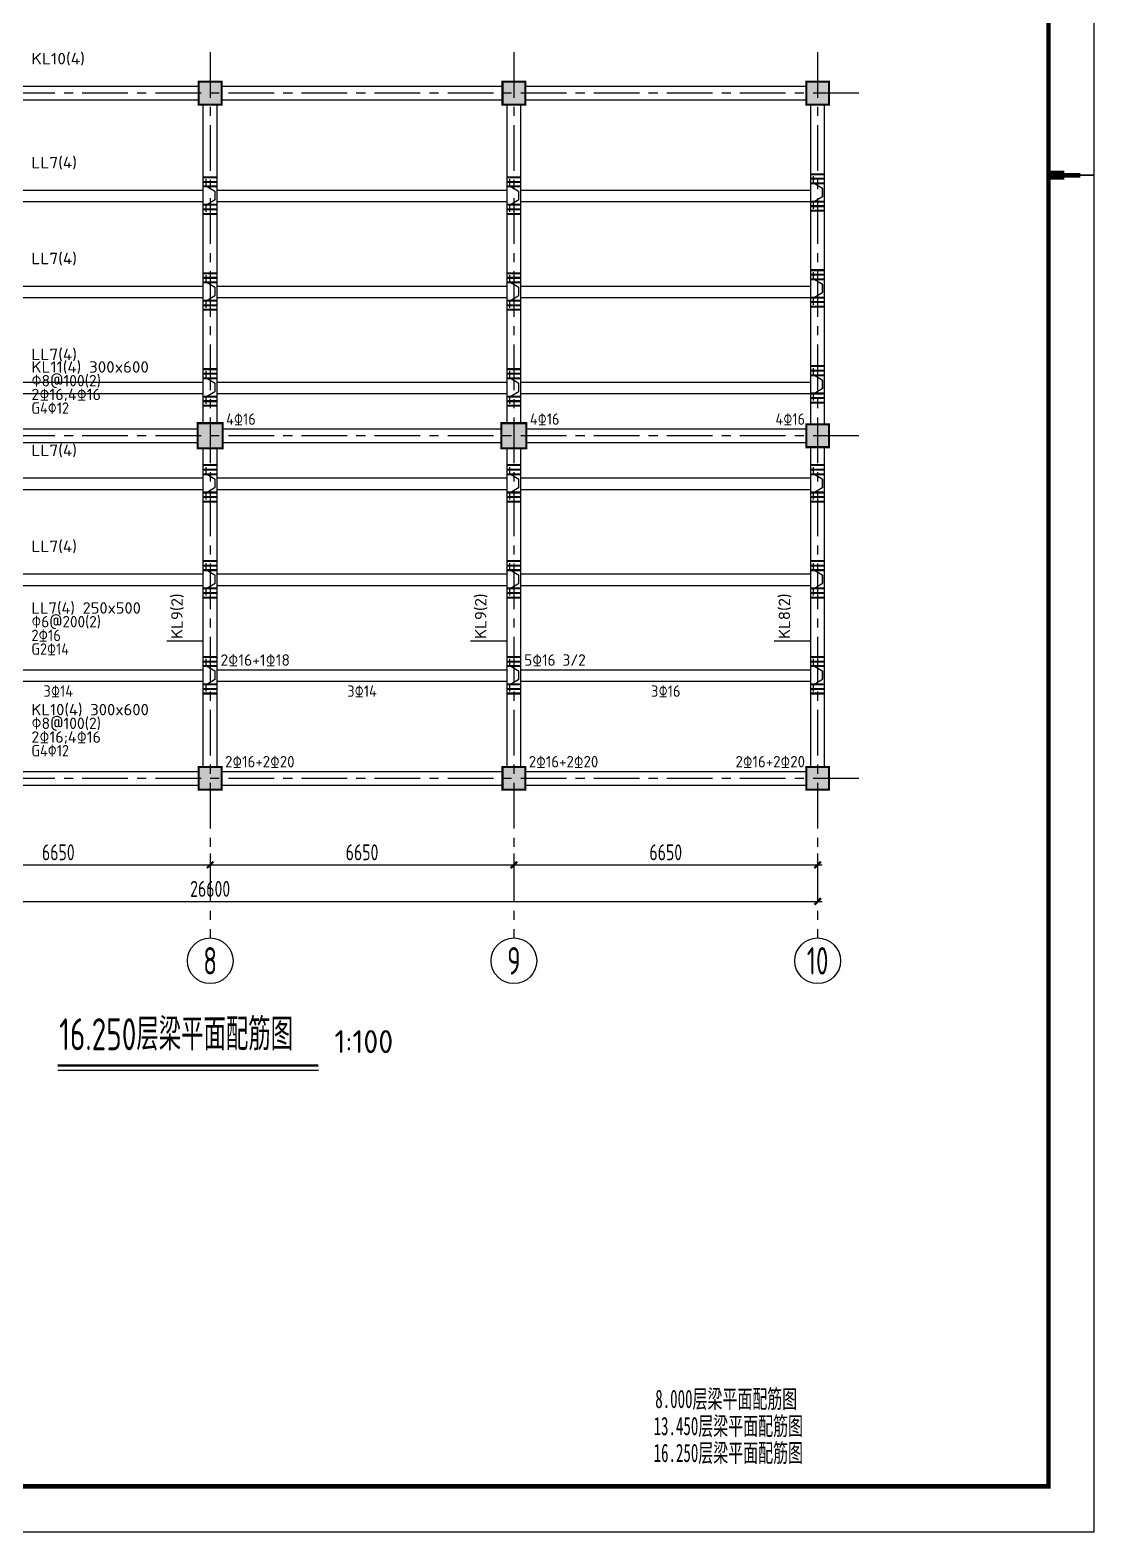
# Model space of a CAD drawing. Extents: x 665703 to 1047784, y -160603 to 92239.
# Drawn here: x 726524 to 749840, y -91960 to -59082 of the extents above; entities that cross this region are included whole.
import ezdxf
from ezdxf.enums import TextEntityAlignment as Align

# ---------------------------------------------------------------- set-up
doc = ezdxf.new("R2010")
doc.units = 0
doc.header["$LTSCALE"] = 800
doc.linetypes.add('CENTER', pattern=[2, 1.25, -0.25, 0.25, -0.25])
doc.layers.get('0').update_dxf_attribs({"linetype": 'CONTINUOUS'})
doc.layers.get('Defpoints').update_dxf_attribs({"linetype": 'CONTINUOUS'})
for name, color, linetype in [('AXIS', 4, 'CENTER'), ('DIM', 2, 'CONTINUOUS'), ('NUM', 7, 'CONTINUOUS'), ('REIN', 1, 'CONTINUOUS'), ('TK', 7, 'CONTINUOUS'), ('垂直标注', 2, 'CONTINUOUS'), ('柱', 2, 'CONTINUOUS'), ('梁__实线', 4, 'CONTINUOUS'), ('次梁__实线', 5, 'CONTINUOUS'), ('水平标注', 2, 'CONTINUOUS'), ('水平钢筋', 7, 'CONTINUOUS'), ('附加箍筋', 1, 'CONTINUOUS')]:
    doc.layers.add(name, color=color, linetype=linetype)
doc.styles.get("Standard").update_dxf_attribs({"font": 'tssdeng.shx', "width": 0.7, "bigfont": 'tssdchn.shx'})
doc.styles.add('title1', font='SIMHEI.TTF', dxfattribs={"width": 0.8})
doc.styles.add('TSSD_Axis', font='tssdeng.shx', dxfattribs={"width": 0.7, "bigfont": 'tssdchn.shx'})
doc.styles.add('TSSD_Dimension', font='Tssdeng.shx', dxfattribs={"width": 0.75, "bigfont": 'hztxt.shx'})
doc.styles.add('TSSD_Norm', font='Tssdeng.shx', dxfattribs={"bigfont": 'hztxt.shx'})
doc.dimstyles.new('TSSD_100_100', dxfattribs={"dimtxt": 350, "dimasz": 100, "dimexe": 100, "dimexo": 250, "dimgap": 100, "dimtad": 1, "dimdec": 0, "dimzin": 0, "dimdsep": 46, "dimtxsty": 'TSSD_Dimension', "dimblk": 'ARCHTICK', "dimcen": 0, "dimdle": 100, "dimclrt": 7, "dimadec": 0, "dimazin": 0, "dimtfac": 1, "dimtdec": 0, "dimtix": 1, "dimtmove": 2, "dimatfit": 3, "dimldrblk": 'ARCHTICK', "dimfxl": 0, "dimtolj": 1, "dimtzin": 0, "dimarcsym": 0})

# ---------------------------------------------------------------- blocks, each defined once
blk = doc.blocks.new('_ArchTick')
at = {"color": 0, "const_width": 0.5}
blk.add_lwpolyline([(-0.71, -0.71), (0.71, 0.71)], dxfattribs=at)
blk = doc.blocks.new('*D842')
at = {"layer": 'Defpoints', "color": 0, "transparency": 16777216}
for p in [(723818, -77357), (730468, -77357), (730468, -77357)]:
    blk.add_point(p, dxfattribs=at)
at = {"layer": 'DIM', "color": 0, "lineweight": -2, "transparency": 16777216}
for p, q in [((723818, -77107), (723818, -77257)), ((730468, -77107), (730468, -77257)), ((723718, -77357), (730568, -77357))]:
    blk.add_line(p, q, dxfattribs=at)
at = {"layer": 'DIM', "color": 0, "lineweight": -2, "transparency": 16777216, "xscale": 100, "yscale": 100, "zscale": 100, "rotation": 180}
blk.add_blockref('_ArchTick', (723818, -77357), dxfattribs=at)
at = {"layer": 'DIM', "color": 0, "lineweight": -2, "transparency": 16777216, "xscale": 100, "yscale": 100, "zscale": 100}
blk.add_blockref('_ArchTick', (730468, -77357), dxfattribs=at)
at = {"layer": 'DIM', "color": 7, "transparency": 16777216, "insert": (727143, -77082), "char_height": 350, "attachment_point": 5, "style": 'TSSD_Dimension'}
blk.add_mtext('\\A1;6650', dxfattribs=at)
blk = doc.blocks.new('*D843')
at = {"layer": 'Defpoints', "color": 0, "transparency": 16777216}
for p in [(730468, -77357), (737118, -77357), (737118, -77357)]:
    blk.add_point(p, dxfattribs=at)
at = {"layer": 'DIM', "color": 0, "lineweight": -2, "transparency": 16777216}
for p, q in [((730468, -77107), (730468, -77257)), ((737118, -77107), (737118, -77257)), ((730368, -77357), (737218, -77357))]:
    blk.add_line(p, q, dxfattribs=at)
at = {"layer": 'DIM', "color": 0, "lineweight": -2, "transparency": 16777216, "xscale": 100, "yscale": 100, "zscale": 100, "rotation": 180}
blk.add_blockref('_ArchTick', (730468, -77357), dxfattribs=at)
at = {"layer": 'DIM', "color": 0, "lineweight": -2, "transparency": 16777216, "xscale": 100, "yscale": 100, "zscale": 100}
blk.add_blockref('_ArchTick', (737118, -77357), dxfattribs=at)
at = {"layer": 'DIM', "color": 7, "transparency": 16777216, "insert": (733793, -77082), "char_height": 350, "attachment_point": 5, "style": 'TSSD_Dimension'}
blk.add_mtext('\\A1;6650', dxfattribs=at)
blk = doc.blocks.new('*D844')
at = {"layer": 'Defpoints', "color": 0, "transparency": 16777216}
for p in [(737118, -77357), (743768, -77357), (743768, -77357)]:
    blk.add_point(p, dxfattribs=at)
at = {"layer": 'DIM', "color": 0, "lineweight": -2, "transparency": 16777216}
for p, q in [((737118, -77107), (737118, -77257)), ((743768, -77107), (743768, -77257)), ((737018, -77357), (743868, -77357))]:
    blk.add_line(p, q, dxfattribs=at)
at = {"layer": 'DIM', "color": 0, "lineweight": -2, "transparency": 16777216, "xscale": 100, "yscale": 100, "zscale": 100, "rotation": 180}
blk.add_blockref('_ArchTick', (737118, -77357), dxfattribs=at)
at = {"layer": 'DIM', "color": 0, "lineweight": -2, "transparency": 16777216, "xscale": 100, "yscale": 100, "zscale": 100}
blk.add_blockref('_ArchTick', (743768, -77357), dxfattribs=at)
at = {"layer": 'DIM', "color": 7, "transparency": 16777216, "insert": (740443, -77082), "char_height": 350, "attachment_point": 5, "style": 'TSSD_Dimension'}
blk.add_mtext('\\A1;6650', dxfattribs=at)
blk = doc.blocks.new('*D845')
at = {"layer": 'Defpoints', "color": 0, "transparency": 16777216}
for p in [(717168, -78157), (743768, -78157), (743768, -78157)]:
    blk.add_point(p, dxfattribs=at)
at = {"layer": 'DIM', "color": 0, "lineweight": -2, "transparency": 16777216}
for p, q in [((717168, -77907), (717168, -78057)), ((743768, -77907), (743768, -78057)), ((717068, -78157), (743868, -78157))]:
    blk.add_line(p, q, dxfattribs=at)
at = {"layer": 'DIM', "color": 0, "lineweight": -2, "transparency": 16777216, "xscale": 100, "yscale": 100, "zscale": 100, "rotation": 180}
blk.add_blockref('_ArchTick', (717168, -78157), dxfattribs=at)
at = {"layer": 'DIM', "color": 0, "lineweight": -2, "transparency": 16777216, "xscale": 100, "yscale": 100, "zscale": 100}
blk.add_blockref('_ArchTick', (743768, -78157), dxfattribs=at)
at = {"layer": 'DIM', "color": 7, "transparency": 16777216, "insert": (730468, -77882), "char_height": 350, "attachment_point": 5, "style": 'TSSD_Dimension'}
blk.add_mtext('\\A1;26600', dxfattribs=at)
blk = doc.blocks.new('ts_axno')
at = {"color": 0, "linetype": 'ByBlock', "lineweight": -2}
blk.add_circle((0, 0), 0.5, dxfattribs=at)
at = {"color": 0, "linetype": 'ByBlock', "lineweight": -2, "style": 'TSSD_Axis', "width": 0.7}
blk.add_attdef('A', text='', height=0.6, dxfattribs=at).set_placement((0, 0), align=Align.MIDDLE_CENTER)
blk = doc.blocks.new('MI')
at = {"layer": 'TK'}
for points, const_width in [([(83100, 29700), (83450, 29700)], 200), ([(83100, 29700), (83800, 29700)], 100), ([(84100, 29700), (83100, 29700)], 35)]:
    blk.add_lwpolyline(points, dxfattribs=dict(at, const_width=const_width))

msp = doc.modelspace()

# ---------------------------------------------------------------- linework, layer by layer
at = {"layer": 'AXIS'}
for p, q in [((730468.1, -59562.8), (730468.1, -78957.4)), ((737118.1, -59562.8), (737118.1, -78957.4)), ((743768.1, -59562.8), (743768.1, -78957.4)), ((744668.1, -60462.8), (712668.1, -60462.8)), ((744668.1, -67962.8), (712668.1, -67962.8)), ((744668.1, -75462.8), (712668.1, -75462.8))]:
    msp.add_line(p, q, dxfattribs=at)
at = {"layer": 'NUM'}
msp.add_lwpolyline([(727130.3, -81748.3, 50, 50, 0), (732839, -81748.3, 50, 50, 0)], format="xyseb", dxfattribs=at)
msp.add_lwpolyline([(727130.3, -81848.3), (732839, -81848.3)], dxfattribs=at)
at = {"layer": 'REIN', "const_width": 30}
for points in [[(730374.8, -63065.8), (730374.8, -62915.8), (730574.8, -62795.8), (730574.8, -62615.8), (730374.8, -62495.8), (730374.8, -62345.8)], [(737024.8, -63065.8), (737024.8, -62915.8), (737224.8, -62795.8), (737224.8, -62615.8), (737024.8, -62495.8), (737024.8, -62345.8)], [(743674.8, -62997.8), (743674.8, -62847.8), (743874.8, -62727.8), (743874.8, -62547.8), (743674.8, -62427.8), (743674.8, -62277.8)], [(730374.8, -65165.8), (730374.8, -65015.8), (730574.8, -64895.8), (730574.8, -64715.8), (730374.8, -64595.8), (730374.8, -64445.8)], [(737024.8, -65165.8), (737024.8, -65015.8), (737224.8, -64895.8), (737224.8, -64715.8), (737024.8, -64595.8), (737024.8, -64445.8)], [(743674.8, -65097.8), (743674.8, -64947.8), (743874.8, -64827.8), (743874.8, -64647.8), (743674.8, -64527.8), (743674.8, -64377.8)], [(730374.8, -67265.8), (730374.8, -67115.8), (730574.8, -66995.8), (730574.8, -66815.8), (730374.8, -66695.8), (730374.8, -66545.8)], [(737024.8, -67265.8), (737024.8, -67115.8), (737224.8, -66995.8), (737224.8, -66815.8), (737024.8, -66695.8), (737024.8, -66545.8)], [(743674.8, -67197.8), (743674.8, -67047.8), (743874.8, -66927.8), (743874.8, -66747.8), (743674.8, -66627.8), (743674.8, -66477.8)], [(730374.8, -69365.8), (730374.8, -69215.8), (730574.8, -69095.8), (730574.8, -68915.8), (730374.8, -68795.8), (730374.8, -68645.8)], [(737024.8, -69365.8), (737024.8, -69215.8), (737224.8, -69095.8), (737224.8, -68915.8), (737024.8, -68795.8), (737024.8, -68645.8)], [(743674.8, -69365.8), (743674.8, -69215.8), (743874.8, -69095.8), (743874.8, -68915.8), (743674.8, -68795.8), (743674.8, -68645.8)], [(730374.8, -71465.8), (730374.8, -71315.8), (730574.8, -71195.8), (730574.8, -71015.8), (730374.8, -70895.8), (730374.8, -70745.8)], [(737024.8, -71465.8), (737024.8, -71315.8), (737224.8, -71195.8), (737224.8, -71015.8), (737024.8, -70895.8), (737024.8, -70745.8)], [(743674.8, -71465.8), (743674.8, -71315.8), (743874.8, -71195.8), (743874.8, -71015.8), (743674.8, -70895.8), (743674.8, -70745.8)], [(730374.8, -73565.8), (730374.8, -73415.8), (730574.8, -73295.8), (730574.8, -73115.8), (730374.8, -72995.8), (730374.8, -72845.8)], [(737024.8, -73565.8), (737024.8, -73415.8), (737224.8, -73295.8), (737224.8, -73115.8), (737024.8, -72995.8), (737024.8, -72845.8)], [(743674.8, -73565.8), (743674.8, -73415.8), (743874.8, -73295.8), (743874.8, -73115.8), (743674.8, -72995.8), (743674.8, -72845.8)]]:
    msp.add_lwpolyline(points, dxfattribs=at)
at = {"layer": 'TK', "color": 2}
msp.add_lwpolyline([(749822.6, -32560.1), (665722.6, -32560.1), (665722.6, -91960.1), (749822.6, -91960.1)], close=True, dxfattribs=at)
at = {"layer": 'TK', "color": 2, "const_width": 100}
msp.add_lwpolyline([(668222.6, -33560.1), (748822.6, -33560.1), (748822.6, -90960.1), (668222.6, -90960.1)], close=True, dxfattribs=at)
at = {"layer": '垂直标注'}
for p, q in [((730318.1, -72462.8), (729518.1, -72462.8)), ((736968.1, -72462.8), (736168.1, -72462.8)), ((743618.1, -72462.8), (742818.1, -72462.8))]:
    msp.add_line(p, q, dxfattribs=at)
at = {"layer": '柱', "const_width": 45}
for points in [[(730218.1, -60212.8), (730218.1, -60712.8), (730718.1, -60712.8), (730718.1, -60212.8), (730218.1, -60212.8)], [(736868.1, -60212.8), (736868.1, -60712.8), (737368.1, -60712.8), (737368.1, -60212.8), (736868.1, -60212.8)], [(743518.1, -60212.8), (743518.1, -60712.8), (744018.1, -60712.8), (744018.1, -60212.8), (743518.1, -60212.8)], [(730193.1, -67687.8), (730193.1, -68237.8), (730743.1, -68237.8), (730743.1, -67687.8), (730193.1, -67687.8)], [(736843.1, -67687.8), (736843.1, -68237.8), (737393.1, -68237.8), (737393.1, -67687.8), (736843.1, -67687.8)], [(743518.1, -67712.8), (743518.1, -68212.8), (744018.1, -68212.8), (744018.1, -67712.8), (743518.1, -67712.8)], [(730218.1, -75212.8), (730218.1, -75712.8), (730718.1, -75712.8), (730718.1, -75212.8), (730218.1, -75212.8)], [(736868.1, -75212.8), (736868.1, -75712.8), (737368.1, -75712.8), (737368.1, -75212.8), (736868.1, -75212.8)], [(743518.1, -75212.8), (743518.1, -75712.8), (744018.1, -75712.8), (744018.1, -75212.8), (743518.1, -75212.8)]]:
    msp.add_lwpolyline(points, dxfattribs=at)
at = {"layer": '柱'}
for points in [[(730218.1, -60212.8), (730718.1, -60212.8), (730218.1, -60712.8), (730718.1, -60712.8)], [(736868.1, -60212.8), (737368.1, -60212.8), (736868.1, -60712.8), (737368.1, -60712.8)], [(743518.1, -60212.8), (744018.1, -60212.8), (743518.1, -60712.8), (744018.1, -60712.8)], [(730193.1, -67687.8), (730743.1, -67687.8), (730193.1, -68237.8), (730743.1, -68237.8)], [(736843.1, -67687.8), (737393.1, -67687.8), (736843.1, -68237.8), (737393.1, -68237.8)], [(743518.1, -67712.8), (744018.1, -67712.8), (743518.1, -68212.8), (744018.1, -68212.8)], [(730218.1, -75212.8), (730718.1, -75212.8), (730218.1, -75712.8), (730718.1, -75712.8)], [(736868.1, -75212.8), (737368.1, -75212.8), (736868.1, -75712.8), (737368.1, -75712.8)], [(743518.1, -75212.8), (744018.1, -75212.8), (743518.1, -75712.8), (744018.1, -75712.8)]]:
    msp.add_solid(points, dxfattribs=at)
at = {"layer": '梁__实线'}
for p, q in [((724068.1, -60312.8), (730218.1, -60312.8)), ((730718.1, -60312.8), (736868.1, -60312.8)), ((737368.1, -60312.8), (743518.1, -60312.8)), ((724068.1, -60612.8), (730218.1, -60612.8)), ((730318.1, -67687.8), (730318.1, -60712.8)), ((730618.1, -67687.8), (730618.1, -60712.8)), ((730718.1, -60612.8), (736868.1, -60612.8)), ((736968.1, -67687.8), (736968.1, -60712.8)), ((737268.1, -67687.8), (737268.1, -60712.8)), ((737368.1, -60612.8), (743518.1, -60612.8)), ((743618.1, -67712.8), (743618.1, -60712.8)), ((743918.1, -67712.8), (743918.1, -60712.8)), ((724093.1, -67812.8), (730193.1, -67812.8)), ((730743.1, -67812.8), (736843.1, -67812.8)), ((737393.1, -67812.8), (743518.1, -67812.8)), ((724093.1, -68112.8), (730193.1, -68112.8)), ((730318.1, -75212.8), (730318.1, -68237.8)), ((730618.1, -75212.8), (730618.1, -68237.8)), ((730743.1, -68112.8), (736843.1, -68112.8)), ((736968.1, -75212.8), (736968.1, -68237.8)), ((737268.1, -75212.8), (737268.1, -68237.8)), ((737393.1, -68112.8), (743518.1, -68112.8)), ((743618.1, -75212.8), (743618.1, -68212.8)), ((743918.1, -75212.8), (743918.1, -68212.8)), ((724068.1, -75312.8), (730218.1, -75312.8)), ((724068.1, -75612.8), (730218.1, -75612.8)), ((730718.1, -75312.8), (736868.1, -75312.8)), ((730718.1, -75612.8), (736868.1, -75612.8)), ((737368.1, -75312.8), (743518.1, -75312.8)), ((737368.1, -75612.8), (743518.1, -75612.8))]:
    msp.add_line(p, q, dxfattribs=at)
at = {"layer": '次梁__实线'}
for p, q in [((723968.1, -62587.8), (730318.1, -62587.8)), ((730618.1, -62587.8), (736968.1, -62587.8)), ((737268.1, -62587.8), (743618.1, -62587.8)), ((723968.1, -62837.8), (730318.1, -62837.8)), ((730618.1, -62837.8), (736968.1, -62837.8)), ((737268.1, -62837.8), (743618.1, -62837.8)), ((723968.1, -64687.8), (730318.1, -64687.8)), ((730618.1, -64687.8), (736968.1, -64687.8)), ((737268.1, -64687.8), (743618.1, -64687.8)), ((723968.1, -64937.8), (730318.1, -64937.8)), ((730618.1, -64937.8), (736968.1, -64937.8)), ((737268.1, -64937.8), (743618.1, -64937.8)), ((723968.1, -66787.8), (730318.1, -66787.8)), ((723968.1, -67037.8), (730318.1, -67037.8)), ((730618.1, -66787.8), (736968.1, -66787.8)), ((730618.1, -67037.8), (736968.1, -67037.8)), ((737268.1, -66787.8), (743618.1, -66787.8)), ((737268.1, -67037.8), (743618.1, -67037.8)), ((723968.1, -68887.8), (730318.1, -68887.8)), ((730618.1, -68887.8), (736968.1, -68887.8)), ((737268.1, -68887.8), (743618.1, -68887.8)), ((723968.1, -69137.8), (730318.1, -69137.8)), ((730618.1, -69137.8), (736968.1, -69137.8)), ((737268.1, -69137.8), (743618.1, -69137.8)), ((723968.1, -70987.8), (730318.1, -70987.8)), ((730618.1, -70987.8), (736968.1, -70987.8)), ((737268.1, -70987.8), (743618.1, -70987.8)), ((723968.1, -71237.8), (730318.1, -71237.8)), ((730618.1, -71237.8), (736968.1, -71237.8)), ((737268.1, -71237.8), (743618.1, -71237.8)), ((723968.1, -73087.8), (730318.1, -73087.8)), ((730618.1, -73087.8), (736968.1, -73087.8)), ((737268.1, -73087.8), (743618.1, -73087.8)), ((723968.1, -73337.8), (730318.1, -73337.8)), ((730618.1, -73337.8), (736968.1, -73337.8)), ((737268.1, -73337.8), (743618.1, -73337.8))]:
    msp.add_line(p, q, dxfattribs=at)
at = {"layer": '附加箍筋', "const_width": 45}
for points in [[(730618.1, -62305.8), (730318.1, -62305.8)], [(730618.1, -62405.8), (730318.1, -62405.8)], [(737268.1, -62305.8), (736968.1, -62305.8)], [(737268.1, -62405.8), (736968.1, -62405.8)], [(743918.1, -62237.8), (743618.1, -62237.8)], [(743918.1, -62337.8), (743618.1, -62337.8)], [(743918.1, -62437.8), (743618.1, -62437.8)], [(730618.1, -62505.8), (730318.1, -62505.8)], [(737268.1, -62505.8), (736968.1, -62505.8)], [(730618.1, -62905.8), (730318.1, -62905.8)], [(730618.1, -63005.8), (730318.1, -63005.8)], [(730618.1, -63105.8), (730318.1, -63105.8)], [(737268.1, -62905.8), (736968.1, -62905.8)], [(737268.1, -63005.8), (736968.1, -63005.8)], [(737268.1, -63105.8), (736968.1, -63105.8)], [(743918.1, -62837.8), (743618.1, -62837.8)], [(743918.1, -62937.8), (743618.1, -62937.8)], [(743918.1, -63037.8), (743618.1, -63037.8)], [(730618.1, -64405.8), (730318.1, -64405.8)], [(737268.1, -64405.8), (736968.1, -64405.8)], [(743918.1, -64337.8), (743618.1, -64337.8)], [(743918.1, -64437.8), (743618.1, -64437.8)], [(730618.1, -64505.8), (730318.1, -64505.8)], [(730618.1, -64605.8), (730318.1, -64605.8)], [(737268.1, -64505.8), (736968.1, -64505.8)], [(737268.1, -64605.8), (736968.1, -64605.8)], [(743918.1, -64537.8), (743618.1, -64537.8)], [(730618.1, -65005.8), (730318.1, -65005.8)], [(730618.1, -65105.8), (730318.1, -65105.8)], [(737268.1, -65005.8), (736968.1, -65005.8)], [(737268.1, -65105.8), (736968.1, -65105.8)], [(743918.1, -64937.8), (743618.1, -64937.8)], [(743918.1, -65037.8), (743618.1, -65037.8)], [(730618.1, -65205.8), (730318.1, -65205.8)], [(737268.1, -65205.8), (736968.1, -65205.8)], [(743918.1, -65137.8), (743618.1, -65137.8)], [(730618.1, -66505.8), (730318.1, -66505.8)], [(730618.1, -66605.8), (730318.1, -66605.8)], [(730618.1, -66705.8), (730318.1, -66705.8)], [(737268.1, -66505.8), (736968.1, -66505.8)], [(737268.1, -66605.8), (736968.1, -66605.8)], [(737268.1, -66705.8), (736968.1, -66705.8)], [(743918.1, -66437.8), (743618.1, -66437.8)], [(743918.1, -66537.8), (743618.1, -66537.8)], [(743918.1, -66637.8), (743618.1, -66637.8)], [(743918.1, -67037.8), (743618.1, -67037.8)], [(730618.1, -67105.8), (730318.1, -67105.8)], [(730618.1, -67205.8), (730318.1, -67205.8)], [(730618.1, -67305.8), (730318.1, -67305.8)], [(737268.1, -67105.8), (736968.1, -67105.8)], [(737268.1, -67205.8), (736968.1, -67205.8)], [(737268.1, -67305.8), (736968.1, -67305.8)], [(743918.1, -67137.8), (743618.1, -67137.8)], [(743918.1, -67237.8), (743618.1, -67237.8)], [(730618.1, -68605.8), (730318.1, -68605.8)], [(730618.1, -68705.8), (730318.1, -68705.8)], [(737268.1, -68605.8), (736968.1, -68605.8)], [(737268.1, -68705.8), (736968.1, -68705.8)], [(743918.1, -68605.8), (743618.1, -68605.8)], [(743918.1, -68705.8), (743618.1, -68705.8)], [(730618.1, -68805.8), (730318.1, -68805.8)], [(737268.1, -68805.8), (736968.1, -68805.8)], [(743918.1, -68805.8), (743618.1, -68805.8)], [(730618.1, -69205.8), (730318.1, -69205.8)], [(730618.1, -69305.8), (730318.1, -69305.8)], [(737268.1, -69205.8), (736968.1, -69205.8)], [(737268.1, -69305.8), (736968.1, -69305.8)], [(743918.1, -69205.8), (743618.1, -69205.8)], [(743918.1, -69305.8), (743618.1, -69305.8)], [(730618.1, -69405.8), (730318.1, -69405.8)], [(737268.1, -69405.8), (736968.1, -69405.8)], [(743918.1, -69405.8), (743618.1, -69405.8)], [(730618.1, -70705.8), (730318.1, -70705.8)], [(737268.1, -70705.8), (736968.1, -70705.8)], [(743918.1, -70705.8), (743618.1, -70705.8)], [(730618.1, -70805.8), (730318.1, -70805.8)], [(730618.1, -70905.8), (730318.1, -70905.8)], [(737268.1, -70805.8), (736968.1, -70805.8)], [(737268.1, -70905.8), (736968.1, -70905.8)], [(743918.1, -70805.8), (743618.1, -70805.8)], [(743918.1, -70905.8), (743618.1, -70905.8)], [(730618.1, -71305.8), (730318.1, -71305.8)], [(737268.1, -71305.8), (736968.1, -71305.8)], [(743918.1, -71305.8), (743618.1, -71305.8)], [(730618.1, -71405.8), (730318.1, -71405.8)], [(730618.1, -71505.8), (730318.1, -71505.8)], [(737268.1, -71405.8), (736968.1, -71405.8)], [(737268.1, -71505.8), (736968.1, -71505.8)], [(743918.1, -71405.8), (743618.1, -71405.8)], [(743918.1, -71505.8), (743618.1, -71505.8)], [(730618.1, -72805.8), (730318.1, -72805.8)], [(730618.1, -72905.8), (730318.1, -72905.8)], [(730618.1, -73005.8), (730318.1, -73005.8)], [(737268.1, -72805.8), (736968.1, -72805.8)], [(737268.1, -72905.8), (736968.1, -72905.8)], [(737268.1, -73005.8), (736968.1, -73005.8)], [(743918.1, -72805.8), (743618.1, -72805.8)], [(743918.1, -72905.8), (743618.1, -72905.8)], [(743918.1, -73005.8), (743618.1, -73005.8)], [(730618.1, -73405.8), (730318.1, -73405.8)], [(730618.1, -73505.8), (730318.1, -73505.8)], [(730618.1, -73605.8), (730318.1, -73605.8)], [(737268.1, -73405.8), (736968.1, -73405.8)], [(737268.1, -73505.8), (736968.1, -73505.8)], [(737268.1, -73605.8), (736968.1, -73605.8)], [(743918.1, -73405.8), (743618.1, -73405.8)], [(743918.1, -73505.8), (743618.1, -73505.8)], [(743918.1, -73605.8), (743618.1, -73605.8)]]:
    msp.add_lwpolyline(points, dxfattribs=at)

# ---------------------------------------------------------------- block references
at = {"layer": 'NUM'}
ref = msp.add_blockref('ts_axno', (730468.1, -79457.4), dxfattribs=dict(at, xscale=1000, yscale=1000, zscale=1000))
ref.add_attrib('8', '8', dxfattribs={"height": 600, "style": 'TSSD_Axis', "width": 0.7}).set_placement((730468.1, -79457.4), align=Align.MIDDLE_CENTER)
ref = msp.add_blockref('ts_axno', (737118.1, -79457.4), dxfattribs=dict(at, xscale=1000, yscale=1000, zscale=1000))
ref.add_attrib('9', '9', dxfattribs={"height": 600, "style": 'TSSD_Axis', "width": 0.7}).set_placement((737118.1, -79457.4), align=Align.MIDDLE_CENTER)
ref = msp.add_blockref('ts_axno', (743768.1, -79457.4), dxfattribs=dict(at, xscale=1000, yscale=1000, zscale=1000))
ref.add_attrib('10', '10', dxfattribs={"height": 600, "style": 'TSSD_Axis', "width": 0.7}).set_placement((743768.1, -79457.4), align=Align.MIDDLE_CENTER)
at = {"layer": 'TK', "color": 2}
msp.add_blockref('MI', (665722.6, -91960.1), dxfattribs=at)

# ---------------------------------------------------------------- texts
at = {"color": 1, "style": 'title1', "width": 0.6}
for s, p in [('8.000层梁平面配筋图', (741766.5, -89040.8)), ('13.450层梁平面配筋图', (741812.2, -89634.8)), ('16.250层梁平面配筋图', (741812.2, -90222.2))]:
    msp.add_text(s, height=400, dxfattribs=at).set_placement(p, align=Align.MIDDLE)
at = {"layer": 'NUM', "style": 'TSSD_Norm', "width": 0.7}
msp.add_text('16.250层梁平面配筋图', height=700, dxfattribs=at).set_placement((727162.6, -81624.8), align=Align.BOTTOM_LEFT)
at = {"layer": 'NUM', "style": 'TSSD_Norm'}
msp.add_text('1:100', height=500, dxfattribs=at).set_placement((733189, -81624.8), align=Align.BOTTOM_LEFT)
at = {"layer": '垂直标注', "width": 1.047879}
for s, p, p2 in [('KL9(2)', (729864.3, -72413.8), (729864.3, -71416.3)), ('KL9(2)', (736514.3, -72413.8), (736514.3, -71416.3)), ('KL8(2)', (743164.3, -72413.8), (743164.3, -71416.3))]:
    msp.add_text(s, height=250, rotation=90, dxfattribs=at).set_placement(p, p2, align=Align.FIT)
at = {"layer": '水平标注'}
for s, width, p, p2 in [('KL10(4)', 1.060348, (726553.3, -59832.8), (727725.8, -59832.8)), ('LL7(4)', 1.092001, (726553.3, -62107.8), (727550.8, -62107.8)), ('LL7(4)', 1.092001, (726553.3, -64207.8), (727550.8, -64207.8)), ('LL7(4)', 1.092001, (726553.3, -66307.8), (727550.8, -66307.8)), ('KL11(4) 300x600', 1.020746, (726553.3, -66582.8), (729125.8, -66582.8)), ('%%1308@100(2)', 0.983479, (726553.3, -66882.8), (728075.8, -66882.8)), ('2%%13116;4%%13116', 0.995849, (726553.3, -67182.8), (728075.8, -67182.8)), ('G4%%13012', 0.940001, (726553.3, -67482.8), (727375.8, -67482.8)), ('LL7(4)', 1.092001, (726553.3, -68407.8), (727550.8, -68407.8)), ('LL7(4)', 1.092001, (726553.3, -70507.8), (727550.8, -70507.8)), ('LL7(4) 250x500', 1.013156, (726553.3, -71857.8), (728950.8, -71857.8)), ('%%1306@200(2)', 0.959637, (726553.3, -72157.8), (728075.8, -72157.8)), ('2%%13116', 0.975943, (726553.3, -72457.8), (727200.8, -72457.8)), ('G2%%13114', 0.929783, (726553.3, -72757.8), (727375.8, -72757.8)), ('KL10(4) 300x600', 1.005403, (726553.3, -74082.8), (729125.8, -74082.8)), ('%%1308@100(2)', 0.983479, (726553.3, -74382.8), (728075.8, -74382.8)), ('2%%13116;4%%13116', 0.995849, (726553.3, -74682.8), (728075.8, -74682.8)), ('G4%%13012', 0.940001, (726553.3, -74982.8), (727375.8, -74982.8))]:
    msp.add_text(s, height=250, dxfattribs=dict(at, width=width)).set_placement(p, p2, align=Align.FIT)
at = {"layer": '水平钢筋'}
for s, width, p, p2 in [('4%%13116', 0.975941, (730818.3, -67722.8), (731465.8, -67722.8)), ('4%%13116', 0.975941, (737468.3, -67722.8), (738115.8, -67722.8)), ('4%%13116', 0.975938, (742844.3, -67722.8), (743491.8, -67722.8)), ('2%%13116+1%%13118', 0.942499, (730693.3, -72997.8), (732215.8, -72997.8)), ('5%%13116 3/2', 0.9658, (737343.3, -72997.8), (738690.8, -72997.8)), ('3%%13114', 0.948452, (726819.3, -73677.8), (727466.8, -73677.8)), ('3%%13114', 0.948452, (733469.3, -73677.8), (734116.8, -73677.8)), ('3%%13116', 0.975938, (740119.3, -73677.8), (740766.8, -73677.8)), ('2%%13116+2%%13120', 0.899659, (730793.3, -75222.8), (732315.8, -75222.8)), ('2%%13116+2%%13120', 0.899659, (737443.3, -75222.8), (738965.8, -75222.8)), ('2%%13116+2%%13120', 0.899658, (741969.3, -75222.8), (743491.8, -75222.8))]:
    msp.add_text(s, height=250, dxfattribs=dict(at, width=width)).set_placement(p, p2, align=Align.FIT)

# ---------------------------------------------------------------- dimensions: what is measured, and where the dimension line sits
at = {"layer": 'DIM'}
for p1, p2, text, picture, middle in [((723818.1, -77357.4), (730468.1, -77357.4), '6650', '*D842', (727143.1, -77082.3)), ((730468.1, -77357.4), (737118.1, -77357.4), '6650', '*D843', (733793.1, -77082.3)), ((737118.1, -77357.4), (743768.1, -77357.4), '6650', '*D844', (740443.1, -77082.3)), ((717168.1, -78157.4), (743768.1, -78157.4), '26600', '*D845', (730468.1, -77882.3))]:
    dim = msp.add_aligned_dim(p1=p1, p2=p2, distance=0.1, text=text, dimstyle='TSSD_100_100', dxfattribs=at)
    dim.commit()
    dim.dimension.update_dxf_attribs({"geometry": picture, "text_midpoint": middle})

doc.saveas('drawing.dxf')
